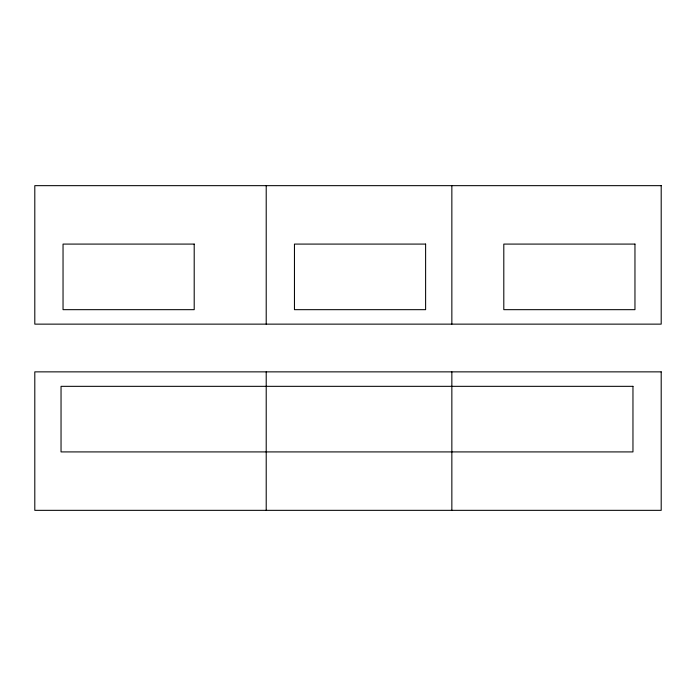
<?xml version="1.0" encoding="UTF-8"?>
<svg xmlns="http://www.w3.org/2000/svg" width="696" height="696" viewBox="0 0 696 696"><rect width="100%" height="100%" fill="white"/><g stroke="black" fill="none" stroke-linecap="round" stroke-linejoin="round"><path stroke-width="1.04" d="M451.852 185.658L451.852 324.136M451.852 371.864L451.852 510.342M266.211 185.658L266.211 324.136M266.211 371.864L266.211 510.342M661.2 185.658L34.8 185.658L34.8 324.136L661.2 324.136L661.2 185.658M194.201 244.087L63.04 244.087L63.04 309.668L194.201 309.668L194.201 244.087M425.613 244.087L294.452 244.087L294.452 309.668L425.613 309.668L425.613 244.087M634.961 244.087L503.8 244.087L503.8 309.668L634.961 309.668L634.961 244.087M661.2 371.864L34.8 371.864L34.8 510.342L661.2 510.342L661.2 371.864M632.96 386.332L61.039 386.332L61.039 451.913L632.96 451.913L632.96 386.332"/></g></svg>
